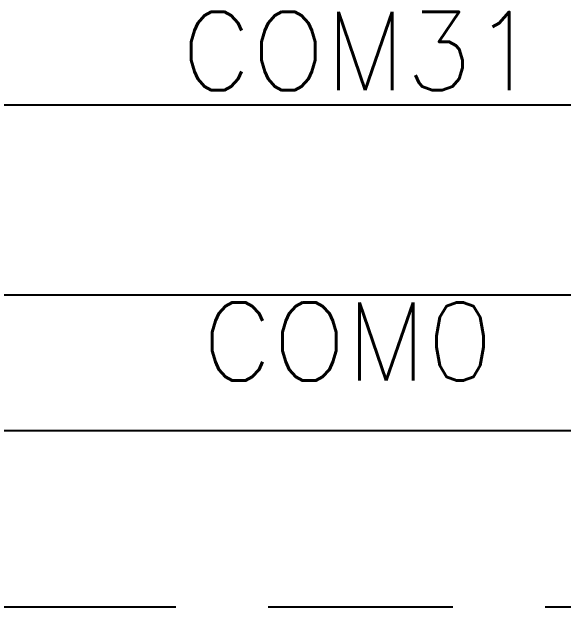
# Model space of a CAD drawing. Header units: millimetres. Extents: x 2413 to 2805, y 744 to 1021.
# Drawn here: x 2499.15 to 2503.85, y 942.07 to 947.14 of the extents above; entities that cross this region are included whole.
import ezdxf

# ---------------------------------------------------------------- set-up
doc = ezdxf.new("R2010")
doc.units = ezdxf.units.MM
doc.linetypes.add('DASHED2', pattern=[0.375, 0.25, -0.125])
doc.layers.add('B', color=1, linetype='Continuous')
doc.styles.add('ROMANS', font='romans.shx', dxfattribs={"width": 0.9})

msp = doc.modelspace()

# ---------------------------------------------------------------- linework, layer by layer
at = {"ltscale": 6.286513}
msp.add_line((2530.8392, 943.5712), (2460.8392, 943.5712), dxfattribs=at)
at = {"color": 6, "linetype": 'DASHED2', "ltscale": 6.286513}
msp.add_line((2528.8392, 942.0712), (2462.8392, 942.0712), dxfattribs=at)
at = {"layer": 'B'}
for p, q in [((2526.3399, 946.3417), (2498.892, 946.3417)), ((2525.236, 944.7252), (2498.1219, 944.7252))]:
    msp.add_line(p, q, dxfattribs=at)

# ---------------------------------------------------------------- texts
at = {"layer": 'B', "style": 'ROMANS'}
for s, p in [('COM31', (2500.5945, 946.4705)), ('COM0', (2500.7732, 943.9989))]:
    msp.add_text(s, height=0.66528, dxfattribs=at).set_placement(p)

doc.saveas('drawing.dxf')
